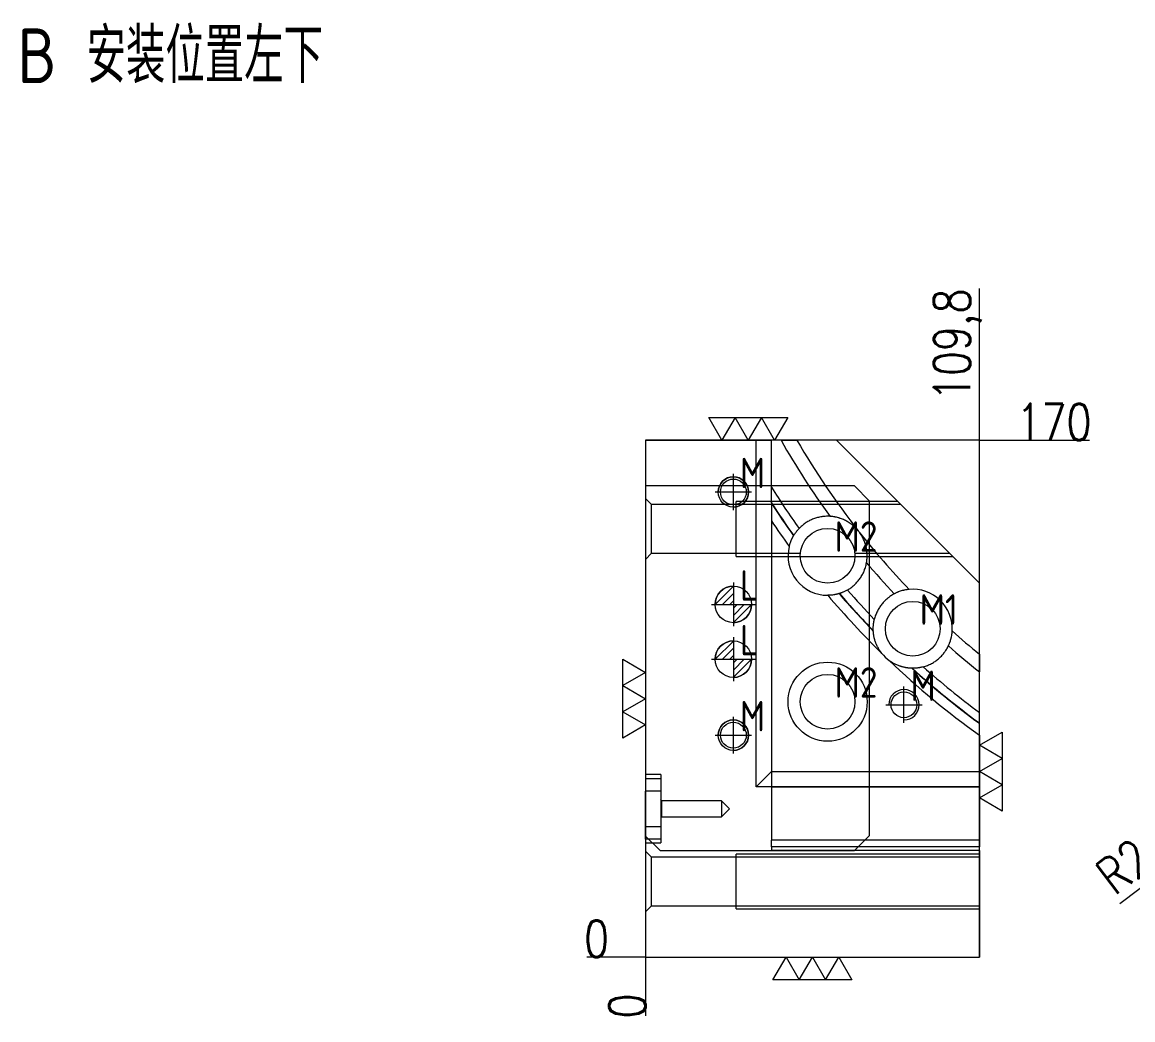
# Model space of a CAD drawing. Header units: millimetres. Extents: x 13923 to 15021, y 34859 to 35408.
# Drawn here: x 13922.5 to 14287.8, y 35074.5 to 35402.7 of the extents above; entities that cross this region are included whole.
import ezdxf

# ---------------------------------------------------------------- set-up
doc = ezdxf.new("R2010")
doc.units = ezdxf.units.MM
doc.linetypes.add('CENTER', pattern=[0])
doc.linetypes.add('DASHED', pattern=[0])
for name, color, linetype, lineweight in [('DIE', 20, 'Continuous', 20), ('DIE_W', 1, 'Continuous', 20), ('DIM', 4, 'Continuous', 20)]:
    doc.layers.add(name, color=color, linetype=linetype, lineweight=lineweight)
doc.styles.add('gbenor', font='gbenor.shx', dxfattribs={"bigfont": 'gbcbig.shx'})
doc.styles.add('TXT', font='txt.shx', dxfattribs={"width": 0.8, "bigfont": 'ctxt.shx'})
doc.dimstyles.new('零件', dxfattribs={"dimscale": 1.5, "dimtxt": 8, "dimasz": 1, "dimexe": 0, "dimexo": 0, "dimgap": 0, "dimtad": 1, "dimtxsty": 'TXT', "dimcen": 0, "dimclrd": 252, "dimclre": 252, "dimclrt": 4, "dimazin": 3, "dimtp": 0.001, "dimtm": 0.001, "dimtfac": 1, "dimtmove": 0, "dimatfit": 3, "dimlwd": 5, "dimlwe": 5})

# ---------------------------------------------------------------- blocks, each defined once
blk = doc.blocks.new('*D1109')
at = {"layer": 'Defpoints', "color": 0}
for p in [(14237.34, 35265.14), (14250.24, 35265.14), (14127.54, 35095.14)]:
    blk.add_point(p, dxfattribs=at)
at = {"layer": 'DIM', "color": 252, "lineweight": 5}
for p, q in [((14237.34, 35265.14), (14244.24, 35265.14)), ((14244.24, 35265.14), (14247.24, 35265.14)), ((14247.24, 35265.14), (14273.55, 35265.14))]:
    blk.add_line(p, q, dxfattribs=at)
at = {"layer": 'DIM', "color": 4, "lineweight": 5, "insert": (14261.9, 35271.14), "char_height": 12, "attachment_point": 5, "style": 'TXT'}
blk.add_mtext('170', dxfattribs=at)
blk = doc.blocks.new('*D1110')
at = {"layer": 'Defpoints', "color": 0}
for p in [(14114.64, 35095.14), (14127.54, 35095.14), (14127.54, 35095.14)]:
    blk.add_point(p, dxfattribs=at)
at = {"layer": 'DIM', "color": 252, "lineweight": 5}
blk.add_line((14127.54, 35095.14), (14108.24, 35095.14), dxfattribs=at)
at = {"layer": 'DIM', "color": 4, "lineweight": 5, "insert": (14111.44, 35101.14), "char_height": 12, "attachment_point": 5, "style": 'TXT'}
blk.add_mtext('0', dxfattribs=at)
blk = doc.blocks.new('*D1111')
at = {"layer": 'Defpoints', "color": 0}
for p in [(14127.54, 35095.14), (14127.54, 35095.14), (14127.54, 35082.24)]:
    blk.add_point(p, dxfattribs=at)
at = {"layer": 'DIM', "color": 252, "lineweight": 5}
blk.add_line((14127.54, 35095.14), (14127.54, 35075.84), dxfattribs=at)
at = {"layer": 'DIM', "color": 4, "lineweight": 5, "insert": (14121.54, 35079.04), "char_height": 12, "attachment_point": 5, "rotation": 90, "style": 'TXT'}
blk.add_mtext('0', dxfattribs=at)
blk = doc.blocks.new('*D1112')
at = {"layer": 'Defpoints', "color": 0}
for p in [(14237.34, 35278.04), (14237.34, 35265.14), (14127.54, 35095.14)]:
    blk.add_point(p, dxfattribs=at)
at = {"layer": 'DIM', "color": 252, "lineweight": 5}
for p, q in [((14237.34, 35275.04), (14237.34, 35315.07)), ((14237.34, 35272.04), (14237.34, 35275.04)), ((14237.34, 35265.14), (14237.34, 35272.04))]:
    blk.add_line(p, q, dxfattribs=at)
at = {"layer": 'DIM', "color": 4, "lineweight": 5, "insert": (14230.2, 35296.56), "char_height": 12, "attachment_point": 5, "rotation": 90, "style": 'TXT'}
blk.add_mtext('109,8', dxfattribs=at)
blk = doc.blocks.new('pg_hx_L0')
at = {"color": 230}
for p, q in [((-0.5, -0.003), (0, 0.497)), ((0, 0.6), (0, -0.6)), ((-0.6, 0), (0.6, 0)), ((-0.3, 0), (0, 0.3)), ((-0.1, 0), (0, 0.1)), ((0.5, 0.003), (0, -0.497)), ((0.1, 0), (0, -0.1)), ((0.3, 0), (0, -0.3))]:
    blk.add_line(p, q, dxfattribs=at)
for start, end in [(90, 180), (270, 0)]:
    blk.add_arc((0, 0), 0.5, start, end, dxfattribs=at)
blk = doc.blocks.new('pg_hx_LLL0')
blk.add_blockref('pg_hx_L0', (0, 0))
blk = doc.blocks.new('*D1135')
at = {"layer": 'Defpoints', "color": 0}
for p in [(14310.98, 35133.56), (14309.23, 35132.23)]:
    blk.add_point(p, dxfattribs=at)
at = {"layer": 'DIE', "color": 252, "linetype": 'Continuous', "lineweight": 5}
for p, q in [((14310.98, 35133.56), (14309.23, 35132.23)), ((14308.04, 35131.32), (14283.59, 35112.65))]:
    blk.add_line(p, q, dxfattribs=at)
at = {"layer": 'DIE', "color": 252}
blk.add_solid([(14308.19, 35131.12), (14307.89, 35131.52), (14309.23, 35132.23)], dxfattribs=at)
at = {"layer": 'DIE', "color": 4, "lineweight": 5, "insert": (14290.88, 35127.21), "char_height": 12, "attachment_point": 5, "rotation": 37.3651, "style": 'TXT'}
blk.add_mtext('R2,2', dxfattribs=at)

msp = doc.modelspace()

# ---------------------------------------------------------------- linework, layer by layer
at = {"layer": 'DIE', "color": 2, "linetype": 'Continuous', "lineweight": 5}
for p, q in [((14127.54, 35265.141), (14163.94, 35265.141)), ((14127.54, 35265.141), (14127.54, 35153.922)), ((14163.94, 35265.141), (14168.94, 35265.141)), ((14168.94, 35238.626), (14168.94, 35133.564)), ((14237.34, 35168.105), (14237.34, 35133.564)), ((14127.54, 35153.922), (14132.54, 35153.922)), ((14132.54, 35153.922), (14132.54, 35133.922)), ((14127.54, 35138.114), (14127.54, 35149.731)), ((14132.54, 35149.731), (14127.54, 35149.731)), ((14127.54, 35138.114), (14132.54, 35138.114)), ((14127.54, 35133.922), (14127.54, 35095.141)), ((14132.54, 35133.922), (14127.54, 35133.922)), ((14237.34, 35130.191), (14237.34, 35095.141)), ((14127.54, 35095.141), (14237.34, 35095.141))]:
    msp.add_line(p, q, dxfattribs=at)
at = {"layer": 'DIE', "color": 155, "linetype": 'Continuous', "lineweight": 5}
for p, q in [((14163.94, 35151.141), (14163.94, 35265.141)), ((14168.941, 35151.141), (14163.94, 35151.141)), ((14237.34, 35133.564), (14168.94, 35133.564))]:
    msp.add_line(p, q, dxfattribs=at)
at = {"layer": 'DIE', "color": 31, "linetype": 'Continuous', "lineweight": 5}
for p, q in [((14190.37, 35265.141), (14177.329, 35265.141)), ((14237.34, 35218.171), (14190.37, 35265.141)), ((14237.34, 35194.788), (14237.34, 35218.171)), ((14127.54, 35153.922), (14127.54, 35149.731)), ((14127.54, 35133.922), (14127.54, 35138.114))]:
    msp.add_line(p, q, dxfattribs=at)
at = {"layer": 'DIE', "color": 2, "linetype": 'DASHED', "lineweight": 5, "ltscale": 0.574891}
for p, q in [((14196.24, 35250.141), (14127.54, 35250.141)), ((14196.24, 35250.141), (14201.24, 35245.141)), ((14201.24, 35135.141), (14201.24, 35245.141)), ((14132.34, 35130.141), (14127.54, 35134.941)), ((14201.24, 35135.141), (14196.24, 35130.141)), ((14132.34, 35130.141), (14196.24, 35130.141))]:
    msp.add_line(p, q, dxfattribs=at)
at = {"layer": 'DIE', "color": 11, "linetype": 'DASHED', "lineweight": 5, "ltscale": 0.574891}
for p, q in [((14129.54, 35243.966), (14127.54, 35245.966)), ((14127.54, 35225.966), (14129.54, 35227.966)), ((14129.54, 35127.966), (14127.54, 35129.966)), ((14127.54, 35109.966), (14129.54, 35111.966))]:
    msp.add_line(p, q, dxfattribs=at)
at = {"layer": 'DIE', "color": 6, "linetype": 'DASHED', "lineweight": 5, "ltscale": 0.574891}
for p, q in [((14210.545, 35244.966), (14157.34, 35244.966)), ((14157.34, 35226.966), (14157.34, 35244.966)), ((14157.34, 35226.966), (14228.545, 35226.966)), ((14237.34, 35128.966), (14157.34, 35128.966)), ((14157.34, 35110.966), (14157.34, 35128.966)), ((14157.34, 35110.966), (14237.34, 35110.966))]:
    msp.add_line(p, q, dxfattribs=at)
at = {"layer": 'DIE', "color": 31, "linetype": 'DASHED', "lineweight": 5, "ltscale": 0.574891}
for p, q in [((14132.54, 35155.154), (14127.54, 35155.154)), ((14132.54, 35155.154), (14132.54, 35153.922)), ((14132.54, 35133.922), (14132.54, 35132.69)), ((14127.54, 35132.69), (14132.54, 35132.69))]:
    msp.add_line(p, q, dxfattribs=at)
at = {"layer": 'DIE', "color": 155, "linetype": 'DASHED', "lineweight": 5, "ltscale": 0.574891}
for p, q in [((14168.94, 35151.141), (14237.34, 35151.141)), ((14237.34, 35151.141), (14168.941, 35151.141))]:
    msp.add_line(p, q, dxfattribs=at)
at = {"layer": 'DIE', "color": 5, "linetype": 'DASHED', "lineweight": 5, "ltscale": 0.574891}
for p, q in [((14132.937, 35146.525), (14132.54, 35146.922)), ((14152.54, 35146.525), (14132.937, 35146.525)), ((14132.937, 35143.922), (14132.937, 35146.525)), ((14155.143, 35143.922), (14152.54, 35146.525)), ((14152.54, 35146.525), (14152.54, 35141.319)), ((14132.54, 35140.922), (14132.937, 35141.319)), ((14132.937, 35141.319), (14132.937, 35143.922)), ((14132.937, 35141.319), (14152.54, 35141.319)), ((14152.54, 35141.319), (14155.143, 35143.922))]:
    msp.add_line(p, q, dxfattribs=at)
at = {"layer": 'DIE', "color": 2, "linetype": 'Continuous', "lineweight": 5}
for centre, radius in [((14156.44, 35248.141), 5), ((14156.44, 35211.141), 6), ((14156.44, 35193.141), 6), ((14187.44, 35179.141), 13), ((14212.54, 35178.141), 4.253), ((14156.44, 35168.141), 5)]:
    msp.add_circle(centre, radius, dxfattribs=at)
at = {"layer": 'DIE', "color": 42, "linetype": 'Continuous', "lineweight": 5}
for centre, radius in [((14156.44, 35248.141), 4.253), ((14187.44, 35227.141), 9.003), ((14215.44, 35203.141), 9.003), ((14187.44, 35179.141), 9.003), ((14156.44, 35168.141), 4.253)]:
    msp.add_circle(centre, radius, dxfattribs=at)
at = {"layer": 'DIE', "color": 155, "linetype": 'Continuous', "lineweight": 5}
for radius, start, end in [(262.006, 209.54579, 216.05981), (257.474, 210.11902, 218.12567), (272.615, 212.03579, 215.47759), (275.383, 212.94484, 215.65622), (275.478, 212.97512, 215.66483), (278.665, 213.97206, 216.07691), (257.474, 218.241, 223.81407), (262.006, 220.30686, 223.30424), (278.665, 220.28977, 225.6561), (275.478, 220.70185, 224.17458), (275.383, 220.71046, 224.15208), (272.615, 220.88909, 223.65307), (257.474, 228.19809, 230.80889), (262.006, 228.70792, 231.61228), (278.665, 226.35606, 234.27783), (275.478, 227.83758, 233.79957), (275.383, 227.86008, 233.78519), (272.615, 228.35909, 233.35793)]:
    msp.add_arc((14400.04, 35394.341), radius, start, end, dxfattribs=at)
at = {"layer": 'DIE', "color": 42, "linetype": 'Continuous', "lineweight": 5}
for centre in [(14156.44, 35248.141), (14212.54, 35178.141), (14156.44, 35168.141)]:
    msp.add_arc(centre, 5, 270, 180, dxfattribs=at)
at = {"layer": 'DIE', "color": 31, "linetype": 'Continuous', "lineweight": 5}
for centre, start, end in [((14187.44, 35227.141), 37.04115, 39.32552), ((14215.44, 35203.141), 356.75844, 95.25372)]:
    msp.add_arc(centre, 13, start, end, dxfattribs=at)
at = {"layer": 'DIE', "color": 2, "linetype": 'Continuous', "lineweight": 5}
for centre, start, end in [((14187.44, 35227.141), 166.19436, 270.17232), ((14215.44, 35203.141), 218.48239, 233.52977)]:
    msp.add_arc(centre, 13, start, end, dxfattribs=at)
at = {"layer": 'DIE', "color": 31, "linetype": 'Continuous', "lineweight": 5}
for points, knots in [([(14168.94, 35249.733), (14168.94, 35252.245), (14168.94, 35254.783), (14168.94, 35259.917), (14168.94, 35262.513), (14168.94, 35265.141)], [0, 0, 0, 0, 0.5, 0.5, 1, 1, 1, 1]), ([(14172.105, 35265.141), (14172.168, 35265.141), (14172.234, 35265.141), (14172.376, 35265.141), (14172.45, 35265.141), (14172.687, 35265.141), (14172.86, 35265.141), (14173.096, 35265.141), (14173.144, 35265.141), (14173.242, 35265.141), (14173.291, 35265.141), (14173.442, 35265.141), (14173.546, 35265.141), (14173.862, 35265.141), (14174.083, 35265.141), (14174.371, 35265.141), (14174.43, 35265.141), (14174.547, 35265.141), (14174.606, 35265.141), (14174.786, 35265.141), (14174.907, 35265.141), (14175.273, 35265.141), (14175.521, 35265.141), (14175.9, 35265.141), (14176.027, 35265.141), (14176.22, 35265.141), (14176.284, 35265.141), (14176.414, 35265.141), (14176.479, 35265.141), (14176.805, 35265.141), (14177.067, 35265.141), (14177.329, 35265.141)], [0, 0, 0, 0, 0.0625, 0.0625, 0.125, 0.125, 0.25, 0.25, 0.28125, 0.28125, 0.3125, 0.3125, 0.375, 0.375, 0.5, 0.5, 0.53125, 0.53125, 0.5625, 0.5625, 0.625, 0.625, 0.75, 0.75, 0.8125, 0.8125, 0.84375, 0.84375, 0.875, 0.875, 1, 1, 1, 1]), ([(14168.94, 35244.579), (14168.94, 35244.657), (14168.94, 35244.756), (14168.94, 35244.991), (14168.94, 35245.127), (14168.94, 35245.435), (14168.94, 35245.607), (14168.94, 35245.984), (14168.94, 35246.19), (14168.94, 35246.523), (14168.94, 35246.695), (14168.94, 35246.877), (14168.94, 35246.969), (14168.94, 35247), (14168.94, 35247.062), (14168.94, 35247.345), (14168.94, 35247.644), (14168.94, 35248.201), (14168.94, 35248.492), (14168.94, 35249.096), (14168.94, 35249.409), (14168.94, 35249.733)], [0, 0, 0, 0, 0.125, 0.125, 0.25, 0.25, 0.375, 0.375, 0.5, 0.5, 0.5625, 0.59375, 0.59375, 0.609375, 0.609375, 0.625, 0.75, 0.75, 0.875, 0.875, 1, 1, 1, 1]), ([(14168.94, 35244.406), (14168.94, 35244.394), (14168.94, 35244.378), (14168.94, 35244.338), (14168.94, 35244.314), (14168.94, 35244.259), (14168.94, 35244.228), (14168.94, 35244.185), (14168.94, 35244.176), (14168.94, 35244.158), (14168.94, 35244.131), (14168.94, 35244.102), (14168.94, 35244.002), (14168.94, 35243.912), (14168.94, 35243.766), (14168.94, 35243.715), (14168.94, 35243.636), (14168.94, 35243.609), (14168.94, 35243.555), (14168.94, 35243.528), (14168.94, 35243.39), (14168.94, 35243.274), (14168.94, 35243.037), (14168.94, 35242.915), (14168.94, 35242.664), (14168.94, 35242.535), (14168.94, 35242.371), (14168.94, 35242.338), (14168.94, 35242.272), (14168.94, 35242.172), (14168.94, 35242.072), (14168.94, 35241.871), (14168.94, 35241.736), (14168.94, 35241.463), (14168.94, 35241.326), (14168.94, 35240.911), (14168.94, 35240.63), (14168.94, 35240.204), (14168.94, 35240.061), (14168.94, 35239.773), (14168.94, 35239.63), (14168.94, 35239.199), (14168.94, 35238.912), (14168.94, 35238.626)], [0, 0, 0, 0, 0.03125, 0.03125, 0.0625, 0.0625, 0.09375, 0.09375, 0.1015625, 0.1015625, 0.109375, 0.125, 0.125, 0.1875, 0.1875, 0.21875, 0.21875, 0.234375, 0.234375, 0.25, 0.25, 0.3125, 0.3125, 0.375, 0.375, 0.4375, 0.4375, 0.453125, 0.453125, 0.46875, 0.5, 0.5, 0.5625, 0.5625, 0.625, 0.625, 0.75, 0.75, 0.8125, 0.8125, 0.875, 0.875, 1, 1, 1, 1]), ([(14188.234, 35240.117), (14187.96, 35240.134), (14187.69, 35240.141), (14187.16, 35240.141), (14186.9, 35240.133), (14186.387, 35240.101), (14186.134, 35240.078), (14185.761, 35240.033), (14185.607, 35240.012), (14185.454, 35239.989), (14185.393, 35239.979), (14185.363, 35239.974), (14185.272, 35239.959), (14184.969, 35239.907), (14184.674, 35239.846), (14184.21, 35239.736), (14183.981, 35239.675), (14183.308, 35239.476), (14182.874, 35239.321), (14182.033, 35238.972), (14181.626, 35238.777), (14180.838, 35238.349), (14180.077, 35237.883), (14179.367, 35237.341), (14178.683, 35236.76), (14178.354, 35236.45), (14178.039, 35236.12)], [0, 0, 0, 0, 0.0625, 0.0625, 0.125, 0.125, 0.1875, 0.1875, 0.21875, 0.2265625, 0.2265625, 0.234375, 0.234375, 0.25, 0.3125, 0.3125, 0.375, 0.375, 0.5, 0.5, 0.625, 0.625, 0.75, 0.875, 0.875, 1, 1, 1, 1]), ([(14197.496, 35235.38), (14197.342, 35235.567), (14197.026, 35235.932), (14196.525, 35236.449), (14196.173, 35236.774), (14195.813, 35237.088), (14195.629, 35237.241), (14195.251, 35237.535), (14195.058, 35237.678), (14194.664, 35237.952), (14194.462, 35238.084), (14194.204, 35238.243), (14194.152, 35238.274), (14194.048, 35238.336), (14193.892, 35238.428), (14193.735, 35238.516), (14193.418, 35238.688), (14193.204, 35238.796), (14192.774, 35238.999), (14192.556, 35239.094), (14192.118, 35239.272), (14191.898, 35239.355), (14191.62, 35239.451), (14191.564, 35239.47), (14191.454, 35239.506), (14191.288, 35239.56), (14191.124, 35239.609), (14190.797, 35239.702), (14190.582, 35239.758), (14190.265, 35239.831), (14190.16, 35239.854), (14190.004, 35239.886), (14189.953, 35239.896), (14189.85, 35239.916), (14189.799, 35239.925), (14189.547, 35239.971), (14189.355, 35240.001), (14188.992, 35240.049), (14188.821, 35240.069), (14188.643, 35240.085), (14188.623, 35240.087), (14188.585, 35240.091), (14188.527, 35240.096), (14188.472, 35240.1), (14188.365, 35240.108), (14188.297, 35240.113), (14188.234, 35240.117)], [0, 0, 0, 0, 0.0625, 0.125, 0.1875, 0.1875, 0.25, 0.25, 0.3125, 0.3125, 0.375, 0.375, 0.390625, 0.390625, 0.40625, 0.4375, 0.4375, 0.5, 0.5, 0.5625, 0.5625, 0.625, 0.625, 0.640625, 0.640625, 0.65625, 0.6875, 0.6875, 0.75, 0.75, 0.78125, 0.78125, 0.796875, 0.796875, 0.8125, 0.8125, 0.875, 0.875, 0.9375, 0.9375, 0.9453125, 0.9453125, 0.953125, 0.96875, 0.96875, 1, 1, 1, 1]), ([(14176.284, 35233.815), (14176.306, 35233.852), (14176.333, 35233.898), (14176.4, 35234.007), (14176.479, 35234.133), (14176.633, 35234.368), (14176.824, 35234.648), (14177.056, 35234.966), (14177.239, 35235.202), (14177.439, 35235.448), (14177.547, 35235.577), (14177.779, 35235.842), (14177.904, 35235.979), (14178.039, 35236.12)], [0, 0, 0, 0, 0.125, 0.125, 0.25, 0.375, 0.5, 0.625, 0.75, 0.75, 0.875, 0.875, 1, 1, 1, 1]), ([(14174.815, 35230.243), (14174.867, 35230.455), (14174.925, 35230.665), (14174.995, 35230.9), (14175.003, 35230.926), (14175.019, 35230.978), (14175.043, 35231.056), (14175.068, 35231.133), (14175.118, 35231.286), (14175.152, 35231.386), (14175.222, 35231.584), (14175.258, 35231.681), (14175.331, 35231.872), (14175.368, 35231.967), (14175.415, 35232.082), (14175.425, 35232.105), (14175.444, 35232.151), (14175.472, 35232.219), (14175.501, 35232.285), (14175.557, 35232.414), (14175.594, 35232.498), (14175.668, 35232.658), (14175.705, 35232.735), (14175.776, 35232.882), (14175.811, 35232.953), (14175.862, 35233.053), (14175.879, 35233.086), (14175.911, 35233.149), (14175.927, 35233.179), (14175.973, 35233.267), (14176.002, 35233.32), (14176.056, 35233.419), (14176.081, 35233.463), (14176.114, 35233.523), (14176.125, 35233.542), (14176.14, 35233.568), (14176.145, 35233.577), (14176.154, 35233.593), (14176.158, 35233.601), (14176.18, 35233.639), (14176.194, 35233.663), (14176.217, 35233.703), (14176.226, 35233.717), (14176.231, 35233.726)], [0, 0, 0, 0, 0.125, 0.125, 0.140625, 0.140625, 0.15625, 0.1875, 0.1875, 0.25, 0.25, 0.3125, 0.3125, 0.375, 0.375, 0.390625, 0.390625, 0.40625, 0.4375, 0.4375, 0.5, 0.5, 0.5625, 0.5625, 0.625, 0.625, 0.65625, 0.65625, 0.6875, 0.6875, 0.75, 0.75, 0.8125, 0.8125, 0.84375, 0.84375, 0.859375, 0.859375, 0.875, 0.875, 0.9375, 0.9375, 1, 1, 1, 1]), ([(14200.237, 35224.855), (14200.26, 35224.979), (14200.283, 35225.12), (14200.328, 35225.43), (14200.349, 35225.599), (14200.373, 35225.828), (14200.378, 35225.874), (14200.387, 35225.969), (14200.391, 35226.017), (14200.403, 35226.163), (14200.411, 35226.262), (14200.429, 35226.566), (14200.437, 35226.777), (14200.44, 35227.104), (14200.44, 35227.214), (14200.437, 35227.439), (14200.434, 35227.552), (14200.42, 35227.892), (14200.405, 35228.121), (14200.362, 35228.583), (14200.334, 35228.816), (14200.264, 35229.283), (14200.223, 35229.518), (14200.151, 35229.871), (14200.125, 35229.989), (14200.07, 35230.222), (14200.041, 35230.339), (14199.95, 35230.686), (14199.882, 35230.916), (14199.735, 35231.371), (14199.655, 35231.596), (14199.483, 35232.043), (14199.39, 35232.264), (14199.193, 35232.702), (14199.088, 35232.919), (14198.949, 35233.187), (14198.921, 35233.24), (14198.863, 35233.347), (14198.834, 35233.4), (14198.746, 35233.559), (14198.686, 35233.664), (14198.501, 35233.976), (14198.243, 35234.385), (14197.963, 35234.779), (14197.817, 35234.972)], [0, 0, 0, 0, 0.0625, 0.0625, 0.125, 0.125, 0.140625, 0.140625, 0.15625, 0.15625, 0.1875, 0.1875, 0.25, 0.25, 0.28125, 0.28125, 0.3125, 0.3125, 0.375, 0.375, 0.4375, 0.4375, 0.5, 0.5, 0.53125, 0.53125, 0.5625, 0.5625, 0.625, 0.625, 0.6875, 0.6875, 0.75, 0.75, 0.8125, 0.8125, 0.828125, 0.828125, 0.84375, 0.84375, 0.875, 0.875, 0.9375, 1, 1, 1, 1]), ([(14193.95, 35215.889), (14194.345, 35216.117), (14194.724, 35216.364), (14195.451, 35216.893), (14196.146, 35217.456), (14196.779, 35218.087), (14197.382, 35218.753), (14197.667, 35219.103), (14198.205, 35219.839), (14198.458, 35220.225), (14198.81, 35220.834), (14198.923, 35221.042), (14199.139, 35221.468), (14199.243, 35221.687), (14199.391, 35222.023), (14199.439, 35222.136), (14199.532, 35222.366), (14199.577, 35222.482), (14199.708, 35222.833), (14199.79, 35223.073), (14199.94, 35223.562), (14200.009, 35223.812), (14200.134, 35224.324), (14200.189, 35224.586), (14200.237, 35224.855)], [0, 0, 0, 0, 0.125, 0.125, 0.25, 0.375, 0.375, 0.5, 0.5, 0.625, 0.625, 0.6875, 0.6875, 0.75, 0.75, 0.78125, 0.78125, 0.8125, 0.8125, 0.875, 0.875, 0.9375, 0.9375, 1, 1, 1, 1]), ([(14191.197, 35214.696), (14191.187, 35214.693), (14191.171, 35214.688), (14191.128, 35214.675), (14191.074, 35214.659), (14190.997, 35214.637), (14190.942, 35214.622), (14190.93, 35214.618), (14190.907, 35214.612), (14190.871, 35214.602), (14190.832, 35214.592), (14190.751, 35214.57), (14190.692, 35214.554), (14190.565, 35214.522), (14190.496, 35214.505), (14190.405, 35214.484), (14190.386, 35214.479), (14190.349, 35214.471), (14190.291, 35214.458), (14190.232, 35214.445), (14190.112, 35214.418), (14190.028, 35214.401), (14189.854, 35214.367), (14189.763, 35214.35), (14189.623, 35214.326), (14189.575, 35214.318), (14189.479, 35214.302), (14189.43, 35214.294), (14189.185, 35214.257), (14188.981, 35214.231), (14188.719, 35214.204), (14188.666, 35214.199), (14188.586, 35214.192), (14188.559, 35214.189), (14188.506, 35214.185), (14188.372, 35214.174), (14188.237, 35214.165), (14187.913, 35214.148), (14187.697, 35214.142), (14187.479, 35214.141)], [0, 0, 0, 0, 0.0625, 0.0625, 0.125, 0.1875, 0.1875, 0.203125, 0.203125, 0.21875, 0.25, 0.25, 0.3125, 0.3125, 0.375, 0.375, 0.390625, 0.390625, 0.40625, 0.4375, 0.4375, 0.5, 0.5, 0.5625, 0.5625, 0.59375, 0.59375, 0.625, 0.625, 0.75, 0.75, 0.78125, 0.78125, 0.796875, 0.796875, 0.8125, 0.875, 0.875, 1, 1, 1, 1]), ([(14193.95, 35215.889), (14193.781, 35215.791), (14193.618, 35215.702), (14193.306, 35215.538), (14193.156, 35215.464), (14192.869, 35215.328), (14192.597, 35215.205), (14192.233, 35215.055), (14191.916, 35214.935), (14191.651, 35214.841), (14191.51, 35214.795), (14191.388, 35214.755), (14191.337, 35214.739), (14191.296, 35214.726)], [0, 0, 0, 0, 0.125, 0.125, 0.25, 0.25, 0.375, 0.5, 0.625, 0.75, 0.875, 0.875, 1, 1, 1, 1]), ([(14209.373, 35214.639), (14208.968, 35214.425), (14208.578, 35214.192), (14208.016, 35213.815), (14207.832, 35213.685), (14207.562, 35213.483), (14207.451, 35213.398), (14207.341, 35213.31), (14207.297, 35213.275), (14207.275, 35213.258), (14207.21, 35213.205), (14206.82, 35212.884), (14206.451, 35212.543), (14205.828, 35211.905), (14205.533, 35211.57), (14204.976, 35210.868), (14204.714, 35210.501), (14204.225, 35209.732), (14203.999, 35209.331), (14203.687, 35208.702), (14203.588, 35208.488), (14203.4, 35208.05), (14203.311, 35207.826), (14203.144, 35207.368), (14203.066, 35207.134), (14202.921, 35206.655), (14202.855, 35206.409), (14202.795, 35206.158)], [0, 0, 0, 0, 0.125, 0.125, 0.1875, 0.1875, 0.21875, 0.2265625, 0.2265625, 0.234375, 0.234375, 0.25, 0.375, 0.375, 0.5, 0.5, 0.625, 0.625, 0.75, 0.75, 0.8125, 0.8125, 0.875, 0.875, 0.9375, 0.9375, 1, 1, 1, 1]), ([(14214.25, 35216.087), (14213.99, 35216.063), (14213.733, 35216.031), (14213.226, 35215.954), (14212.976, 35215.908), (14212.606, 35215.829), (14212.483, 35215.801), (14212.331, 35215.764), (14212.3, 35215.756), (14212.24, 35215.741), (14212.15, 35215.718), (14212.061, 35215.695), (14211.768, 35215.614), (14211.543, 35215.546), (14211.114, 35215.402), (14210.909, 35215.328), (14210.69, 35215.243), (14210.666, 35215.233), (14210.618, 35215.214), (14210.594, 35215.204), (14210.524, 35215.176), (14210.478, 35215.157), (14210.343, 35215.101), (14210.257, 35215.063), (14210.01, 35214.954), (14209.861, 35214.884), (14209.693, 35214.802), (14209.661, 35214.786), (14209.598, 35214.754), (14209.567, 35214.739), (14209.478, 35214.694), (14209.424, 35214.665), (14209.373, 35214.639)], [0, 0, 0, 0, 0.125, 0.125, 0.25, 0.25, 0.3125, 0.3125, 0.328125, 0.328125, 0.34375, 0.375, 0.375, 0.5, 0.5, 0.625, 0.625, 0.640625, 0.640625, 0.65625, 0.65625, 0.6875, 0.6875, 0.75, 0.75, 0.875, 0.875, 0.90625, 0.90625, 0.9375, 0.9375, 1, 1, 1, 1]), ([(14202.455, 35202.519), (14202.452, 35202.58), (14202.449, 35202.656), (14202.443, 35202.835), (14202.441, 35202.937), (14202.439, 35203.166), (14202.44, 35203.293), (14202.446, 35203.567), (14202.457, 35203.863), (14202.482, 35204.197), (14202.515, 35204.548), (14202.536, 35204.732), (14202.589, 35205.115), (14202.621, 35205.314), (14202.698, 35205.726), (14202.743, 35205.939), (14202.795, 35206.158)], [0, 0, 0, 0, 0.125, 0.125, 0.25, 0.25, 0.375, 0.375, 0.5, 0.625, 0.625, 0.75, 0.75, 0.875, 0.875, 1, 1, 1, 1]), ([(14205.264, 35195.052), (14205.026, 35195.35), (14204.804, 35195.657), (14204.491, 35196.13), (14204.39, 35196.29), (14204.196, 35196.614), (14204.102, 35196.778), (14203.922, 35197.111), (14203.835, 35197.279), (14203.669, 35197.621), (14203.589, 35197.793), (14203.476, 35198.055), (14203.439, 35198.143), (14203.367, 35198.32), (14203.332, 35198.409), (14203.23, 35198.675), (14203.166, 35198.853), (14203.047, 35199.209), (14202.992, 35199.388), (14202.916, 35199.655), (14202.891, 35199.744), (14202.844, 35199.922), (14202.822, 35200.011), (14202.759, 35200.273), (14202.721, 35200.445), (14202.655, 35200.781), (14202.626, 35200.945), (14202.594, 35201.143), (14202.588, 35201.182), (14202.577, 35201.26), (14202.571, 35201.298), (14202.555, 35201.412), (14202.546, 35201.486), (14202.528, 35201.626), (14202.521, 35201.694), (14202.507, 35201.822), (14202.501, 35201.883), (14202.494, 35201.954), (14202.493, 35201.968), (14202.49, 35201.995), (14202.487, 35202.036), (14202.484, 35202.073), (14202.478, 35202.144), (14202.475, 35202.186), (14202.47, 35202.26), (14202.468, 35202.292), (14202.466, 35202.324), (14202.465, 35202.33), (14202.465, 35202.341), (14202.464, 35202.346), (14202.463, 35202.361), (14202.463, 35202.369), (14202.462, 35202.376)], [0, 0, 0, 0, 0.125, 0.125, 0.1875, 0.1875, 0.25, 0.25, 0.3125, 0.3125, 0.375, 0.375, 0.40625, 0.40625, 0.4375, 0.4375, 0.5, 0.5, 0.5625, 0.5625, 0.59375, 0.59375, 0.625, 0.625, 0.6875, 0.6875, 0.75, 0.75, 0.765625, 0.765625, 0.78125, 0.78125, 0.8125, 0.8125, 0.84375, 0.84375, 0.875, 0.875, 0.8828125, 0.8828125, 0.890625, 0.90625, 0.90625, 0.9375, 0.9375, 0.96875, 0.96875, 0.9765625, 0.9765625, 0.984375, 0.984375, 1, 1, 1, 1]), ([(14227.143, 35197.482), (14227.193, 35197.584), (14227.249, 35197.703), (14227.369, 35197.972), (14227.434, 35198.123), (14227.51, 35198.313), (14227.518, 35198.334), (14227.536, 35198.377), (14227.561, 35198.442), (14227.587, 35198.509), (14227.638, 35198.646), (14227.673, 35198.74), (14227.775, 35199.032), (14227.842, 35199.239), (14227.915, 35199.486), (14227.923, 35199.513), (14227.939, 35199.569), (14227.947, 35199.597), (14227.971, 35199.681), (14227.987, 35199.738), (14228.032, 35199.91), (14228.062, 35200.026), (14228.146, 35200.38), (14228.196, 35200.622), (14228.251, 35200.934), (14228.262, 35200.996), (14228.282, 35201.122), (14228.292, 35201.186), (14228.32, 35201.376), (14228.337, 35201.504), (14228.382, 35201.888), (14228.404, 35202.146), (14228.419, 35202.406)], [0, 0, 0, 0, 0.125, 0.125, 0.25, 0.25, 0.265625, 0.265625, 0.28125, 0.3125, 0.3125, 0.375, 0.375, 0.5, 0.5, 0.515625, 0.515625, 0.53125, 0.53125, 0.5625, 0.5625, 0.625, 0.625, 0.75, 0.75, 0.78125, 0.78125, 0.8125, 0.8125, 0.875, 0.875, 1, 1, 1, 1]), ([(14218.899, 35190.61), (14219.148, 35190.679), (14219.391, 35190.754), (14219.865, 35190.915), (14220.096, 35191.001), (14220.548, 35191.184), (14220.768, 35191.281), (14221.199, 35191.484), (14221.41, 35191.591), (14222.028, 35191.924), (14222.42, 35192.165), (14223.171, 35192.68), (14223.529, 35192.954), (14224.211, 35193.536), (14224.535, 35193.842), (14225.151, 35194.487), (14225.442, 35194.825), (14225.751, 35195.224), (14225.785, 35195.269), (14225.853, 35195.358), (14225.886, 35195.403), (14225.986, 35195.539), (14226.182, 35195.814), (14226.368, 35196.096), (14226.725, 35196.671), (14226.944, 35197.069), (14227.143, 35197.482)], [0, 0, 0, 0, 0.0625, 0.0625, 0.125, 0.125, 0.1875, 0.1875, 0.25, 0.25, 0.375, 0.375, 0.5, 0.5, 0.625, 0.625, 0.75, 0.75, 0.765625, 0.765625, 0.78125, 0.78125, 0.8125, 0.875, 0.875, 1, 1, 1, 1]), ([(14215.13, 35190.145), (14215.117, 35190.145), (14215.098, 35190.146), (14215.048, 35190.147), (14215.016, 35190.148), (14214.961, 35190.15), (14214.931, 35190.151), (14214.898, 35190.152), (14214.876, 35190.153), (14214.864, 35190.154), (14214.804, 35190.157), (14214.752, 35190.159), (14214.639, 35190.166), (14214.578, 35190.17), (14214.482, 35190.177), (14214.449, 35190.179), (14214.381, 35190.184), (14214.346, 35190.187), (14214.24, 35190.197), (14214.167, 35190.203), (14214.016, 35190.219), (14213.939, 35190.228), (14213.701, 35190.257), (14213.535, 35190.28), (14213.321, 35190.315), (14213.278, 35190.322), (14213.191, 35190.337), (14213.148, 35190.345), (14213.018, 35190.369), (14212.93, 35190.385), (14212.667, 35190.439), (14212.489, 35190.479), (14212.132, 35190.568), (14211.952, 35190.616), (14211.727, 35190.683), (14211.682, 35190.696), (14211.592, 35190.724), (14211.547, 35190.738), (14211.411, 35190.781), (14211.321, 35190.81), (14211.053, 35190.902), (14210.875, 35190.967), (14210.523, 35191.105), (14210.349, 35191.178), (14210.003, 35191.331), (14209.831, 35191.412), (14209.322, 35191.665), (14208.989, 35191.848), (14208.622, 35192.073), (14208.581, 35192.098), (14208.5, 35192.149), (14208.459, 35192.174), (14208.339, 35192.252), (14208.259, 35192.304), (14208.021, 35192.464), (14207.866, 35192.574), (14207.713, 35192.687)], [0, 0, 0, 0, 0.03125, 0.03125, 0.0625, 0.0625, 0.078125, 0.0859375, 0.0859375, 0.09375, 0.09375, 0.125, 0.125, 0.15625, 0.15625, 0.171875, 0.171875, 0.1875, 0.1875, 0.21875, 0.21875, 0.25, 0.25, 0.3125, 0.3125, 0.328125, 0.328125, 0.34375, 0.34375, 0.375, 0.375, 0.4375, 0.4375, 0.5, 0.5, 0.515625, 0.515625, 0.53125, 0.53125, 0.5625, 0.5625, 0.625, 0.625, 0.6875, 0.6875, 0.75, 0.75, 0.875, 0.875, 0.890625, 0.890625, 0.90625, 0.90625, 0.9375, 0.9375, 1, 1, 1, 1]), ([(14237.34, 35194.788), (14237.34, 35194.503), (14237.34, 35194.221), (14237.34, 35193.661), (14237.34, 35193.383), (14237.34, 35192.832), (14237.34, 35192.559), (14237.34, 35192.017), (14237.34, 35191.754), (14237.34, 35191.243), (14237.34, 35190.996), (14237.34, 35190.637), (14237.34, 35190.52), (14237.34, 35190.376), (14237.34, 35190.348), (14237.34, 35190.291), (14237.34, 35190.206), (14237.34, 35190.124), (14237.34, 35189.962), (14237.34, 35189.858), (14237.34, 35189.658), (14237.34, 35189.562), (14237.34, 35189.379), (14237.34, 35189.291), (14237.34, 35189.126), (14237.34, 35189.047), (14237.34, 35188.974)], [0, 0, 0, 0, 0.125, 0.125, 0.25, 0.25, 0.375, 0.375, 0.5, 0.5, 0.625, 0.625, 0.6875, 0.6875, 0.703125, 0.703125, 0.71875, 0.75, 0.75, 0.8125, 0.8125, 0.875, 0.875, 0.9375, 0.9375, 1, 1, 1, 1]), ([(14218.899, 35190.61), (14218.683, 35190.55), (14218.472, 35190.498), (14218.164, 35190.429), (14218.063, 35190.408), (14217.865, 35190.369), (14217.767, 35190.351), (14217.48, 35190.301), (14217.112, 35190.246), (14216.613, 35190.191), (14216.318, 35190.17), (14216.044, 35190.155), (14215.918, 35190.149), (14215.69, 35190.143), (14215.588, 35190.142), (14215.41, 35190.141), (14215.335, 35190.141), (14215.274, 35190.142)], [0, 0, 0, 0, 0.125, 0.125, 0.1875, 0.1875, 0.25, 0.25, 0.375, 0.5, 0.625, 0.625, 0.75, 0.75, 0.875, 0.875, 1, 1, 1, 1]), ([(14237.34, 35175.601), (14237.34, 35177.811), (14237.34, 35180.03), (14237.34, 35184.487), (14237.34, 35186.725), (14237.34, 35188.974)], [0, 0, 0, 0, 0.5, 0.5, 1, 1, 1, 1]), ([(14237.34, 35172.16), (14237.34, 35172.259), (14237.34, 35172.408), (14237.34, 35172.8), (14237.34, 35173.043), (14237.34, 35173.621), (14237.34, 35173.955), (14237.34, 35174.382), (14237.34, 35174.43), (14237.34, 35174.528), (14237.34, 35174.577), (14237.34, 35174.728), (14237.34, 35174.831), (14237.34, 35175.148), (14237.34, 35175.369), (14237.34, 35175.601)], [0, 0, 0, 0, 0.25, 0.25, 0.5, 0.5, 0.75, 0.75, 0.78125, 0.78125, 0.8125, 0.8125, 0.875, 0.875, 1, 1, 1, 1]), ([(14237.34, 35168.105), (14237.34, 35168.327), (14237.34, 35168.549), (14237.34, 35168.879), (14237.34, 35169.016), (14237.34, 35169.152), (14237.34, 35169.207), (14237.34, 35169.234), (14237.34, 35169.316), (14237.34, 35169.37), (14237.34, 35169.531), (14237.34, 35169.637), (14237.34, 35169.845), (14237.34, 35169.948), (14237.34, 35170.151), (14237.34, 35170.25), (14237.34, 35170.373), (14237.34, 35170.397), (14237.34, 35170.445), (14237.34, 35170.518), (14237.34, 35170.588), (14237.34, 35170.727), (14237.34, 35170.816), (14237.34, 35170.989), (14237.34, 35171.073), (14237.34, 35171.193), (14237.34, 35171.232), (14237.34, 35171.308), (14237.34, 35171.345), (14237.34, 35171.452), (14237.34, 35171.519), (14237.34, 35171.643), (14237.34, 35171.7), (14237.34, 35171.765), (14237.34, 35171.777), (14237.34, 35171.801), (14237.34, 35171.837), (14237.34, 35171.868), (14237.34, 35171.927), (14237.34, 35171.96), (14237.34, 35172.012), (14237.34, 35172.031), (14237.34, 35172.043)], [0, 0, 0, 0, 0.125, 0.125, 0.1875, 0.203125, 0.203125, 0.21875, 0.21875, 0.25, 0.25, 0.3125, 0.3125, 0.375, 0.375, 0.4375, 0.4375, 0.453125, 0.453125, 0.46875, 0.5, 0.5, 0.5625, 0.5625, 0.625, 0.625, 0.65625, 0.65625, 0.6875, 0.6875, 0.75, 0.75, 0.8125, 0.8125, 0.828125, 0.828125, 0.84375, 0.875, 0.875, 0.9375, 0.9375, 1, 1, 1, 1])]:
    msp.add_open_spline(points, degree=3, knots=knots, dxfattribs=at)
for points in [[(14172.105, 35265.141), (14171.049, 35265.141), (14169.994, 35265.141), (14168.94, 35265.141)], [(14168.94, 35244.579), (14168.94, 35244.521), (14168.94, 35244.464), (14168.94, 35244.406)], [(14176.231, 35233.726), (14176.248, 35233.756), (14176.266, 35233.785), (14176.284, 35233.815)], [(14191.296, 35214.726), (14191.263, 35214.716), (14191.23, 35214.706), (14191.197, 35214.696)], [(14202.462, 35202.376), (14202.46, 35202.424), (14202.457, 35202.471), (14202.455, 35202.519)], [(14215.274, 35190.142), (14215.226, 35190.143), (14215.179, 35190.144), (14215.13, 35190.145)], [(14237.34, 35172.043), (14237.34, 35172.082), (14237.34, 35172.121), (14237.34, 35172.16)]]:
    msp.add_open_spline(points, degree=3, dxfattribs=at)
at = {"layer": 'DIE', "color": 155, "linetype": 'Continuous', "lineweight": 5}
msp.add_open_spline([(14237.34, 35131.363), (14168.94, 35131.363)], degree=1, dxfattribs=at)
at = {"layer": 'DIE_W', "color": 1, "linetype": 'CENTER', "lineweight": 5, "ltscale": 0.574891}
for p, q in [((14156.44, 35242.141), (14156.44, 35254.141)), ((14150.44, 35248.141), (14162.44, 35248.141)), ((14212.54, 35172.141), (14212.54, 35184.141)), ((14206.54, 35178.141), (14218.54, 35178.141)), ((14156.44, 35162.141), (14156.44, 35174.141)), ((14150.44, 35168.141), (14162.44, 35168.141))]:
    msp.add_line(p, q, dxfattribs=at)
at = {"layer": 'DIE_W', "color": 1, "linetype": 'DASHED', "lineweight": 5, "ltscale": 0.574891}
for p, q in [((14211.545, 35243.966), (14129.54, 35243.966)), ((14129.54, 35227.966), (14129.54, 35243.966)), ((14129.54, 35227.966), (14178.474, 35227.966)), ((14196.406, 35227.966), (14227.545, 35227.966)), ((14168.94, 35156.141), (14237.34, 35156.141)), ((14237.34, 35127.966), (14129.54, 35127.966)), ((14129.54, 35111.966), (14129.54, 35127.966)), ((14129.54, 35111.966), (14237.34, 35111.966))]:
    msp.add_line(p, q, dxfattribs=at)
at = {"layer": 'DIE_W', "color": 1, "linetype": 'Continuous', "lineweight": 5}
for p, q in [((14163.94, 35151.141), (14168.94, 35156.141)), ((14168.94, 35131.365), (14168.94, 35133.564)), ((14237.34, 35133.564), (14237.34, 35131.365))]:
    msp.add_line(p, q, dxfattribs=at)
for points in [[(14168.94, 35131.364), (14168.94, 35130.246)], [(14237.34, 35130.246), (14168.94, 35130.246)], [(14237.34, 35130.246), (14237.34, 35131.364)]]:
    msp.add_open_spline(points, degree=1, dxfattribs=at)
at = {"layer": 'DIM', "linetype": 'Continuous', "lineweight": 5}
for points in [[(14174.309, 35272.641), (14169.979, 35265.141), (14165.648, 35272.641), (14161.318, 35265.141), (14156.988, 35272.641), (14152.658, 35265.141), (14148.328, 35272.641), (14174.309, 35272.641)], [(14120.04, 35193.132), (14127.54, 35188.801), (14120.04, 35184.471), (14127.54, 35180.141), (14120.04, 35175.811), (14127.54, 35171.481), (14120.04, 35167.151), (14120.04, 35193.132)], [(14244.84, 35143.151), (14237.34, 35147.481), (14244.84, 35151.811), (14237.34, 35156.141), (14244.84, 35160.471), (14237.34, 35164.801), (14244.84, 35169.132), (14244.84, 35143.151)], [(14169.45, 35087.641), (14173.78, 35095.141), (14178.11, 35087.641), (14182.44, 35095.141), (14186.77, 35087.641), (14191.101, 35095.141), (14195.431, 35087.641), (14169.45, 35087.641)]]:
    msp.add_lwpolyline(points, close=True, dxfattribs=at)
at = {"layer": 'DIM', "color": 252, "linetype": 'DASHED', "lineweight": 5, "ltscale": 0.574891}
msp.add_lwpolyline([(14127.54, 35095.141), (14237.34, 35095.141), (14237.34, 35265.141), (14127.54, 35265.141)], close=True, dxfattribs=at)

# ---------------------------------------------------------------- block references
at = {"layer": 'DIE', "lineweight": 5, "ltscale": 0.574891, "xscale": 12, "yscale": 12, "zscale": 12}
for p in [(14156.44, 35211.141), (14156.44, 35193.141)]:
    msp.add_blockref('pg_hx_LLL0', p, dxfattribs=at)

# ---------------------------------------------------------------- texts
at = {"layer": 'DIM', "color": 21, "lineweight": 5, "style": 'gbenor'}
msp.add_text('B 安装位置左下', height=18, dxfattribs=at).set_placement((13920.88, 35382.663))
at = {"layer": 'DIM', "color": 4, "lineweight": 5, "style": 'gbenor'}
for s, p in [('M', (14158.565, 35249.396)), ('M2', (14189.725, 35228.476)), ('L', (14158.585, 35212.406)), ('M1', (14217.725, 35204.476)), ('L', (14158.585, 35194.406)), ('M2', (14189.725, 35180.476)), ('M', (14214.665, 35179.396)), ('M', (14158.565, 35169.396))]:
    msp.add_text(s, height=10, dxfattribs=at).set_placement(p)

# ---------------------------------------------------------------- dimensions: what is measured, and where the dimension line sits
at = {"layer": 'DIE', "color": 1, "linetype": 'Continuous', "lineweight": 5}
dim = msp.add_radius_dim(center=(14310.979, 35133.564), mpoint=(14309.229, 35132.228), dimstyle='零件', dxfattribs=at)
dim.commit()
dim.dimension.update_dxf_attribs({"geometry": '*D1135', "text_midpoint": (14295.218, 35121.529), "dimtype": 164})
at = {"layer": 'DIM', "lineweight": 5}
for feature_location, offset, dtype, origin, picture, middle in [((14237.34, 35265.141), (0, 12.9), 1, (14127.54, 35095.141), '*D1112', (14230.198, 35296.555)), ((14237.34, 35265.141), (12.9, 0), 0, (14127.54, 35095.141), '*D1109', (14261.897, 35271.141)), ((14127.540398255, 35095.1411931), (-12.9, 0), 0, (14127.540398255, 35095.1411931), '*D1110', (14111.440398255, 35101.1411931)), ((14127.540398255, 35095.1411931), (0, -12.9), 1, (14127.540398255, 35095.1411931), '*D1111', (14121.540398255, 35079.0411931))]:
    dim = msp.add_ordinate_dim(feature_location=feature_location, offset=offset, dtype=dtype, origin=origin, dimstyle='零件', dxfattribs=at)
    dim.commit()
    dim.dimension.update_dxf_attribs({"geometry": picture, "text_midpoint": middle})

doc.saveas('drawing.dxf')
